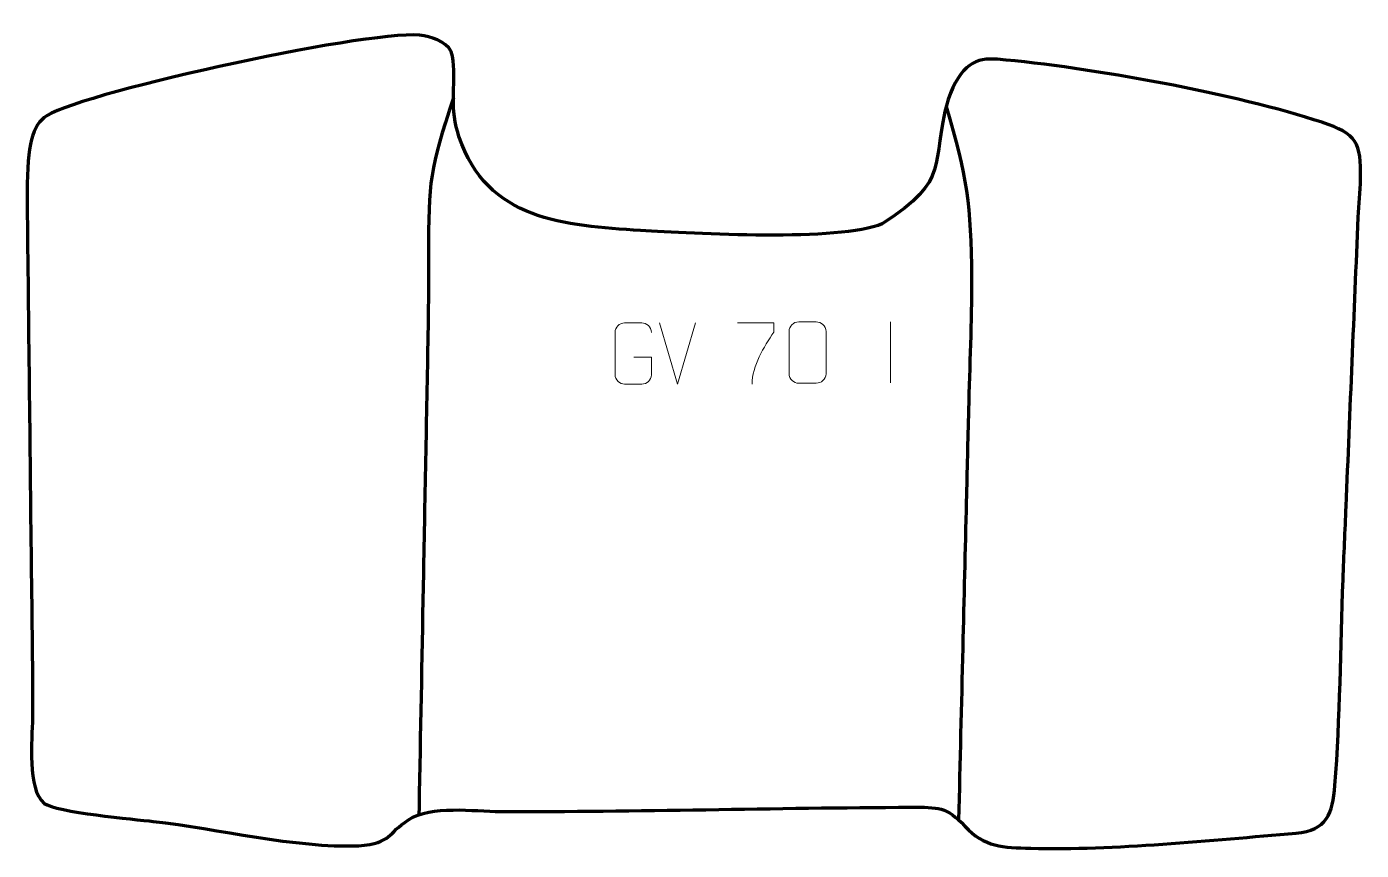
# Model space of a CAD drawing. Header units: millimetres. Extents: x 903 to 1448, y 209 to 546.
import ezdxf

# ---------------------------------------------------------------- set-up
doc = ezdxf.new("R2010")
doc.units = ezdxf.units.MM
doc.header["$MEASUREMENT"] = 0
doc.layers.add('layer 2', color=7, linetype='Continuous')
doc.layers.add('layer 3', color=7, linetype='Continuous')

msp = doc.modelspace()

# ---------------------------------------------------------------- linework, layer by layer
at = {"layer": 'layer 2', "color": 142, "lineweight": 158}
for points, knots in [([(1076.9951, 516.614), (1067.2265, 487.0252), (1066.877, 483.4251), (1066.8019, 451.8404), (1066.8019, 451.8404), (1066.7829, 443.8885), (1066.8055, 435.946), (1066.7068, 427.9936), (1066.7068, 427.9936), (1066.7068, 427.9936), (1066.6864, 426.5024), (1066.6864, 426.5024), (1066.6864, 426.5024), (1066.1243, 392.3512), (1065.3858, 358.203), (1064.7532, 324.053), (1064.7532, 324.053), (1064.7532, 324.053), (1064.7256, 322.5571), (1064.7256, 322.5571), (1064.7256, 322.5571), (1064.173, 292.6383), (1063.6204, 262.7194), (1063.0678, 232.8006), (1063.0678, 232.8006), (1063.0125, 229.8088), (1062.9573, 226.8169), (1062.902, 223.825)], [0, 0, 0, 0, 0.125, 0.125, 0.125, 0.125, 0.25, 0.25, 0.25, 0.25, 0.375, 0.375, 0.375, 0.375, 0.5, 0.5, 0.5, 0.5, 0.625, 0.625, 0.625, 0.625, 0.75, 0.75, 0.75, 0.75, 1, 1, 1, 1]), ([(1278.1791, 513.0881), (1286.5305, 484.493), (1288.4245, 473.1129), (1288.5269, 442.9326), (1288.5269, 442.9326), (1288.5876, 425.0323), (1287.747, 407.1181), (1287.2918, 389.2238), (1287.2918, 389.2238), (1286.9936, 376.76), (1286.6979, 364.2962), (1286.3961, 351.8325), (1286.3961, 351.8325), (1285.9128, 331.9012), (1285.4294, 311.97), (1284.946, 292.0388), (1284.946, 292.0388), (1284.3781, 268.6196), (1283.8101, 245.2005), (1283.2422, 221.7813)], [0, 0, 0, 0, 0.16666667, 0.16666667, 0.16666667, 0.16666667, 0.33333333, 0.33333333, 0.33333333, 0.33333333, 0.5, 0.5, 0.5, 0.5, 0.66666667, 0.66666667, 0.66666667, 0.66666667, 1, 1, 1, 1])]:
    msp.add_open_spline(points, degree=3, knots=knots, dxfattribs=at)
at = {"layer": 'layer 2', "color": 250, "lineweight": 9}
for points, knots in [([(1218.0028, 425.1235), (1220.3689, 425.1235), (1222.7354, 425.1235), (1225.1019, 425.1235), (1225.1019, 425.1235), (1227.0824, 425.1591), (1229.1084, 423.6648), (1229.1355, 421.2227), (1229.1355, 421.2227), (1229.1351, 415.4653), (1229.1351, 409.7075), (1229.1355, 403.9493), (1229.1355, 403.9493), (1228.9934, 401.6217), (1227.287, 400.1394), (1225.1019, 400.1286), (1225.1019, 400.1286), (1222.7295, 400.129), (1220.3571, 400.129), (1217.9851, 400.1286), (1217.9851, 400.1286), (1216.0266, 400.023), (1214.0202, 401.9109), (1214.0316, 403.9319), (1214.0316, 403.9319), (1214.032, 409.7125), (1214.032, 415.4928), (1214.0316, 421.2726), (1214.0316, 421.2726), (1214.0359, 423.4146), (1215.813, 425.1371), (1218.0028, 425.1235)], [0, 0, 0, 0, 0.11111111, 0.11111111, 0.11111111, 0.11111111, 0.22222222, 0.22222222, 0.22222222, 0.22222222, 0.33333333, 0.33333333, 0.33333333, 0.33333333, 0.44444444, 0.44444444, 0.44444444, 0.44444444, 0.55555556, 0.55555556, 0.55555556, 0.55555556, 0.66666667, 0.66666667, 0.66666667, 0.66666667, 0.77777778, 0.77777778, 0.77777778, 0.77777778, 1, 1, 1, 1]), ([(1150.6729, 410.7409), (1150.6729, 410.7409), (1157.841, 410.7409), (1157.841, 410.7409), (1157.841, 410.7409), (1157.841, 410.7409), (1157.841, 403.5728), (1157.841, 403.5728), (1157.841, 403.5728), (1157.7013, 401.2494), (1156.0241, 399.7698), (1153.8763, 399.759), (1153.8763, 399.759), (1151.5445, 399.7594), (1149.2125, 399.7594), (1146.881, 399.759), (1146.881, 399.759), (1144.9561, 399.6536), (1142.9839, 401.5381), (1142.9951, 403.5554), (1142.9951, 403.5554), (1142.9955, 409.3255), (1142.9955, 415.0952), (1142.9951, 420.8645), (1142.9951, 420.8645), (1142.9993, 423.0026), (1144.7461, 424.7218), (1146.8984, 424.7084), (1146.8984, 424.7084), (1149.2241, 424.7084), (1151.5502, 424.7084), (1153.8763, 424.7084), (1153.8763, 424.7084), (1155.823, 424.7438), (1157.8144, 423.2523), (1157.841, 420.8146)], [0, 0, 0, 0, 0.1, 0.1, 0.1, 0.1, 0.2, 0.2, 0.2, 0.2, 0.3, 0.3, 0.3, 0.3, 0.4, 0.4, 0.4, 0.4, 0.5, 0.5, 0.5, 0.5, 0.6, 0.6, 0.6, 0.6, 0.7, 0.7, 0.7, 0.7, 0.8, 0.8, 0.8, 0.8, 1, 1, 1, 1]), ([(1193.01, 424.7112), (1193.01, 424.7112), (1207.8261, 424.7112), (1207.8261, 424.7112), (1207.8261, 424.7112), (1207.8258, 423.4616), (1207.8258, 422.212), (1207.8261, 420.9622), (1207.8261, 420.9622), (1203.8317, 414.9651), (1198.9165, 407.1315), (1198.9165, 399.7527)], [0, 0, 0, 0, 0.25, 0.25, 0.25, 0.25, 0.5, 0.5, 0.5, 0.5, 1, 1, 1, 1])]:
    msp.add_open_spline(points, degree=3, knots=knots, dxfattribs=at)
for points in [[(1255.4519, 425.2038), (1255.4519, 425.2038), (1255.4519, 400.2297), (1255.4519, 400.2297)], [(1168.521, 399.7548), (1168.521, 399.7548), (1161.1992, 424.7084), (1161.1992, 424.7084)], [(1175.8429, 424.7084), (1175.8429, 424.7084), (1168.5211, 399.7548), (1168.5211, 399.7548)]]:
    msp.add_open_spline(points, degree=3, dxfattribs=at)
at = {"layer": 'layer 3', "color": 242, "lineweight": 158}
msp.add_open_spline([(902.9214, 478.1516), (903.0485, 497.767), (904.8703, 505.3531), (911.0663, 509.3763), (911.0663, 509.3763), (927.3822, 519.4244), (1048.1002, 545.7092), (1065.0224, 541.9833), (1065.0224, 541.9833), (1069.6439, 540.9658), (1075.7068, 538.9281), (1076.598, 533.7053), (1076.598, 533.7053), (1078.3687, 523.3286), (1075.2608, 514.0947), (1078.7389, 502.6398), (1078.7389, 502.6398), (1078.7389, 502.6398), (1079.2627, 500.9148), (1079.2627, 500.9148), (1079.2627, 500.9148), (1090.7178, 466.5326), (1122.3814, 464.386), (1153.4241, 462.4826), (1153.4241, 462.4826), (1174.6694, 461.2737), (1234.7373, 457.7565), (1252.1121, 465.2173), (1252.1121, 465.2173), (1280.7861, 483.7037), (1271.3475, 488.7807), (1278.935, 515.9371), (1278.935, 515.9371), (1284.0513, 530.4429), (1290.383, 533.1563), (1299.1603, 532.4051), (1299.1603, 532.4051), (1336.4426, 529.2141), (1397.2206, 518.1483), (1431.6141, 506.6528), (1431.6141, 506.6528), (1445.8822, 501.8838), (1447.6865, 498.4511), (1447.3777, 483.4964), (1447.3777, 483.4964), (1447.2699, 478.2757), (1446.736, 473.1307), (1446.4379, 467.9281), (1446.4379, 467.9281), (1444.782, 428.558), (1443.1322, 389.1877), (1441.4794, 349.8174), (1441.4794, 349.8174), (1441.061, 339.8504), (1440.6426, 329.8834), (1440.2241, 319.9164), (1440.2241, 319.9164), (1439.1224, 292.298), (1439.1351, 263.224), (1436.9042, 235.8419), (1436.9042, 235.8419), (1435.9631, 224.2901), (1433.6116, 217.3795), (1421.0422, 216.3367), (1421.0422, 216.3367), (1386.403, 213.4633), (1346.7167, 209.3342), (1312.7014, 210.1913), (1312.7014, 210.1913), (1301.4831, 210.5415), (1293.8723, 210.4478), (1285.7624, 219.2376), (1285.7624, 219.2376), (1278.3463, 227.2754), (1274.7817, 226.9144), (1263.9592, 226.9076), (1263.9592, 226.9076), (1208.075, 226.7904), (1152.0164, 224.9503), (1096.2025, 225.2003), (1096.2025, 225.2003), (1085.1702, 225.2497), (1068.1017, 227.8772), (1058.6215, 221.7863), (1058.6215, 221.7863), (1049.8181, 216.1303), (1052.1298, 212.3491), (1038.3399, 211.1821), (1038.3399, 211.1821), (1012.237, 210.2276), (981.0201, 218.1427), (954.3759, 221.149), (954.3759, 221.149), (947.0163, 221.9795), (914.4696, 224.9204), (909.9544, 228.5162), (909.9544, 228.5162), (902.7594, 234.2461), (905.0409, 254.4566), (905.1104, 263.3997), (905.1104, 263.3997), (905.2855, 285.9097), (904.7528, 308.4394), (904.5211, 330.9495), (904.5211, 330.9495), (904.0336, 380.0173), (903.397, 429.0835), (902.9214, 478.1516)], degree=3, knots=[0, 0, 0, 0, 0.03571429, 0.03571429, 0.03571429, 0.03571429, 0.07142857, 0.07142857, 0.07142857, 0.07142857, 0.10714286, 0.10714286, 0.10714286, 0.10714286, 0.14285714, 0.14285714, 0.14285714, 0.14285714, 0.17857143, 0.17857143, 0.17857143, 0.17857143, 0.21428571, 0.21428571, 0.21428571, 0.21428571, 0.25, 0.25, 0.25, 0.25, 0.28571429, 0.28571429, 0.28571429, 0.28571429, 0.32142857, 0.32142857, 0.32142857, 0.32142857, 0.35714286, 0.35714286, 0.35714286, 0.35714286, 0.39285714, 0.39285714, 0.39285714, 0.39285714, 0.42857143, 0.42857143, 0.42857143, 0.42857143, 0.46428571, 0.46428571, 0.46428571, 0.46428571, 0.5, 0.5, 0.5, 0.5, 0.53571429, 0.53571429, 0.53571429, 0.53571429, 0.57142857, 0.57142857, 0.57142857, 0.57142857, 0.60714286, 0.60714286, 0.60714286, 0.60714286, 0.64285714, 0.64285714, 0.64285714, 0.64285714, 0.67857143, 0.67857143, 0.67857143, 0.67857143, 0.71428571, 0.71428571, 0.71428571, 0.71428571, 0.75, 0.75, 0.75, 0.75, 0.78571429, 0.78571429, 0.78571429, 0.78571429, 0.82142857, 0.82142857, 0.82142857, 0.82142857, 0.85714286, 0.85714286, 0.85714286, 0.85714286, 0.89285714, 0.89285714, 0.89285714, 0.89285714, 0.92857143, 0.92857143, 0.92857143, 0.92857143, 1, 1, 1, 1], dxfattribs=at)

doc.saveas('drawing.dxf')
